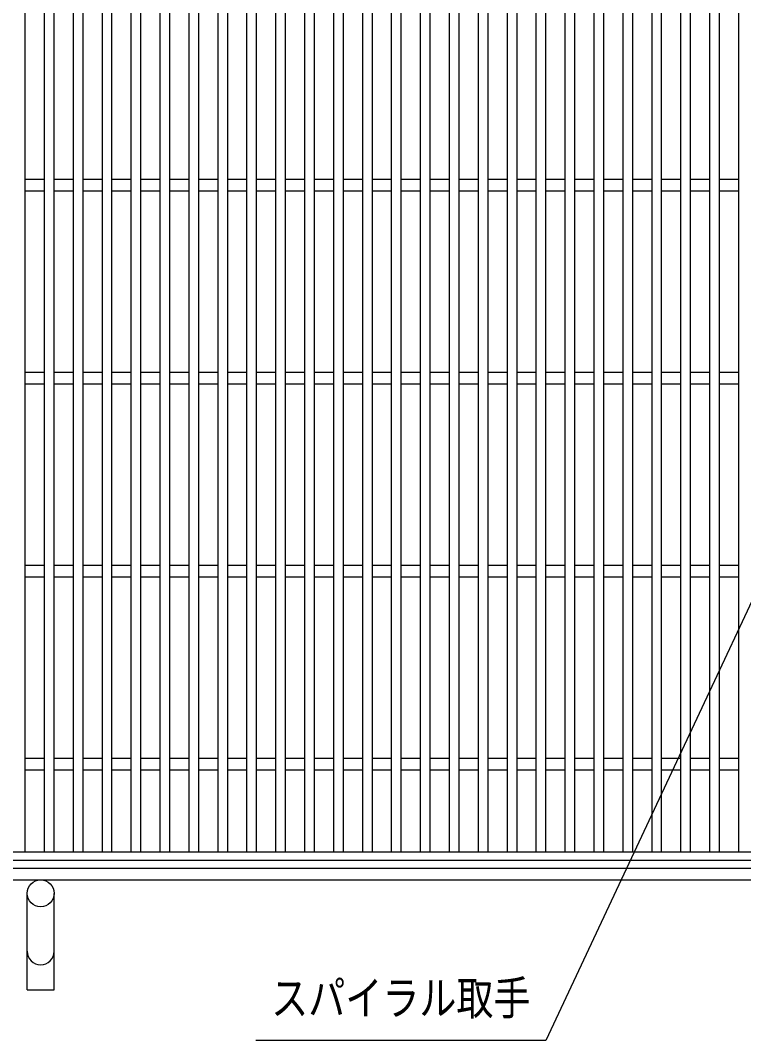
# Model space of a CAD drawing. Units: millimetres, scale not verified. Extents: x -1456 to 1389, y -1026 to 839.
# Drawn here: x -944 to -568, y -289 to 240 of the extents above; entities that cross this region are included whole.
import ezdxf
from ezdxf.enums import TextEntityAlignment as Align

# ---------------------------------------------------------------- set-up
doc = ezdxf.new("R2010")
doc.units = ezdxf.units.MM
doc.header["$LTSCALE"] = 8
for name, color, linetype, lineweight in [('16', 3, 'Continuous', 25), ('19', 6, 'Continuous', 25), ('22', 4, 'Continuous', 25)]:
    doc.layers.add(name, color=color, linetype=linetype, lineweight=lineweight)
doc.styles.add('ＭＳ ゴシック', font='')
doc.styles.get('ＭＳ ゴシック').set_extended_font_data('MS Gothic')

msp = doc.modelspace()

# ---------------------------------------------------------------- linework, layer by layer
at = {"layer": '16'}
for p, q in [((-941, -190.986), (-941, 500.014)), ((-931, -190.986), (-931, 500.014)), ((-926, -190.986), (-926, 500.014)), ((-916, -190.986), (-916, 500.014)), ((-911, -190.986), (-911, 500.014)), ((-901, -190.986), (-901, 500.014)), ((-896, -190.986), (-896, 500.014)), ((-886, -190.986), (-886, 500.014)), ((-881, -190.986), (-881, 500.014)), ((-871, -190.986), (-871, 500.014)), ((-866, -190.986), (-866, 500.014)), ((-856, -190.986), (-856, 500.014)), ((-851, -190.986), (-851, 500.014)), ((-841, -190.986), (-841, 500.014)), ((-836, -190.986), (-836, 500.014)), ((-826, -190.986), (-826, 500.014)), ((-821, -190.986), (-821, 500.014)), ((-811, -190.986), (-811, 500.014)), ((-806, -190.986), (-806, 500.014)), ((-796, -190.986), (-796, 500.014)), ((-791, -190.986), (-791, 500.014)), ((-781, -190.986), (-781, 500.014)), ((-776, -190.986), (-776, 500.014)), ((-766, -190.986), (-766, 500.014)), ((-761, -190.986), (-761, 500.014)), ((-751, -190.986), (-751, 500.014)), ((-746, -190.986), (-746, 500.014)), ((-736, -190.986), (-736, 500.014)), ((-731, -190.986), (-731, 500.014)), ((-721, -190.986), (-721, 500.014)), ((-716, -190.986), (-716, 500.014)), ((-706, -190.986), (-706, 500.014)), ((-701, -190.986), (-701, 500.014)), ((-691, -190.986), (-691, 500.014)), ((-686, -190.986), (-686, 500.014)), ((-676, -190.986), (-676, 500.014)), ((-671, -190.986), (-671, 500.014)), ((-661, -190.986), (-661, 500.014)), ((-656, -190.986), (-656, 500.014)), ((-646, -190.986), (-646, 500.014)), ((-641, -190.986), (-641, 500.014)), ((-631, -190.986), (-631, 500.014)), ((-626, -190.986), (-626, 500.014)), ((-616, -190.986), (-616, 500.014)), ((-611, -190.986), (-611, 500.014)), ((-601, -190.986), (-601, 500.014)), ((-596, -190.986), (-596, 500.014)), ((-586, -190.986), (-586, 500.014)), ((-581, -190.986), (-581, 500.014)), ((-571, -190.986), (-571, 500.014)), ((-941, 157.514), (-931, 157.514)), ((-926, 157.514), (-916, 157.514)), ((-911, 157.514), (-901, 157.514)), ((-896, 157.514), (-886, 157.514)), ((-881, 157.514), (-871, 157.514)), ((-866, 157.514), (-856, 157.514)), ((-851, 157.514), (-841, 157.514)), ((-836, 157.514), (-826, 157.514)), ((-821, 157.514), (-811, 157.514)), ((-806, 157.514), (-796, 157.514)), ((-791, 157.514), (-781, 157.514)), ((-776, 157.514), (-766, 157.514)), ((-761, 157.514), (-751, 157.514)), ((-746, 157.514), (-736, 157.514)), ((-731, 157.514), (-721, 157.514)), ((-716, 157.514), (-706, 157.514)), ((-701, 157.514), (-691, 157.514)), ((-686, 157.514), (-676, 157.514)), ((-671, 157.514), (-661, 157.514)), ((-656, 157.514), (-646, 157.514)), ((-641, 157.514), (-631, 157.514)), ((-626, 157.514), (-616, 157.514)), ((-611, 157.514), (-601, 157.514)), ((-596, 157.514), (-586, 157.514)), ((-581, 157.514), (-571, 157.514)), ((-941, 151.514), (-931, 151.514)), ((-926, 151.514), (-916, 151.514)), ((-911, 151.514), (-901, 151.514)), ((-896, 151.514), (-886, 151.514)), ((-881, 151.514), (-871, 151.514)), ((-866, 151.514), (-856, 151.514)), ((-851, 151.514), (-841, 151.514)), ((-836, 151.514), (-826, 151.514)), ((-821, 151.514), (-811, 151.514)), ((-806, 151.514), (-796, 151.514)), ((-791, 151.514), (-781, 151.514)), ((-776, 151.514), (-766, 151.514)), ((-761, 151.514), (-751, 151.514)), ((-746, 151.514), (-736, 151.514)), ((-731, 151.514), (-721, 151.514)), ((-716, 151.514), (-706, 151.514)), ((-701, 151.514), (-691, 151.514)), ((-686, 151.514), (-676, 151.514)), ((-671, 151.514), (-661, 151.514)), ((-656, 151.514), (-646, 151.514)), ((-641, 151.514), (-631, 151.514)), ((-626, 151.514), (-616, 151.514)), ((-611, 151.514), (-601, 151.514)), ((-596, 151.514), (-586, 151.514)), ((-581, 151.514), (-571, 151.514)), ((-941, 57.514), (-931, 57.514)), ((-926, 57.514), (-916, 57.514)), ((-911, 57.514), (-901, 57.514)), ((-896, 57.514), (-886, 57.514)), ((-881, 57.514), (-871, 57.514)), ((-866, 57.514), (-856, 57.514)), ((-851, 57.514), (-841, 57.514)), ((-836, 57.514), (-826, 57.514)), ((-821, 57.514), (-811, 57.514)), ((-806, 57.514), (-796, 57.514)), ((-791, 57.514), (-781, 57.514)), ((-776, 57.514), (-766, 57.514)), ((-761, 57.514), (-751, 57.514)), ((-746, 57.514), (-736, 57.514)), ((-731, 57.514), (-721, 57.514)), ((-716, 57.514), (-706, 57.514)), ((-701, 57.514), (-691, 57.514)), ((-686, 57.514), (-676, 57.514)), ((-671, 57.514), (-661, 57.514)), ((-656, 57.514), (-646, 57.514)), ((-641, 57.514), (-631, 57.514)), ((-626, 57.514), (-616, 57.514)), ((-611, 57.514), (-601, 57.514)), ((-596, 57.514), (-586, 57.514)), ((-581, 57.514), (-571, 57.514)), ((-941, 51.514), (-931, 51.514)), ((-926, 51.514), (-916, 51.514)), ((-911, 51.514), (-901, 51.514)), ((-896, 51.514), (-886, 51.514)), ((-881, 51.514), (-871, 51.514)), ((-866, 51.514), (-856, 51.514)), ((-851, 51.514), (-841, 51.514)), ((-836, 51.514), (-826, 51.514)), ((-821, 51.514), (-811, 51.514)), ((-806, 51.514), (-796, 51.514)), ((-791, 51.514), (-781, 51.514)), ((-776, 51.514), (-766, 51.514)), ((-761, 51.514), (-751, 51.514)), ((-746, 51.514), (-736, 51.514)), ((-731, 51.514), (-721, 51.514)), ((-716, 51.514), (-706, 51.514)), ((-701, 51.514), (-691, 51.514)), ((-686, 51.514), (-676, 51.514)), ((-671, 51.514), (-661, 51.514)), ((-656, 51.514), (-646, 51.514)), ((-641, 51.514), (-631, 51.514)), ((-626, 51.514), (-616, 51.514)), ((-611, 51.514), (-601, 51.514)), ((-596, 51.514), (-586, 51.514)), ((-581, 51.514), (-571, 51.514)), ((-941, -42.486), (-931, -42.486)), ((-926, -42.486), (-916, -42.486)), ((-911, -42.486), (-901, -42.486)), ((-896, -42.486), (-886, -42.486)), ((-881, -42.486), (-871, -42.486)), ((-866, -42.486), (-856, -42.486)), ((-851, -42.486), (-841, -42.486)), ((-836, -42.486), (-826, -42.486)), ((-821, -42.486), (-811, -42.486)), ((-806, -42.486), (-796, -42.486)), ((-791, -42.486), (-781, -42.486)), ((-776, -42.486), (-766, -42.486)), ((-761, -42.486), (-751, -42.486)), ((-746, -42.486), (-736, -42.486)), ((-731, -42.486), (-721, -42.486)), ((-716, -42.486), (-706, -42.486)), ((-701, -42.486), (-691, -42.486)), ((-686, -42.486), (-676, -42.486)), ((-671, -42.486), (-661, -42.486)), ((-656, -42.486), (-646, -42.486)), ((-641, -42.486), (-631, -42.486)), ((-626, -42.486), (-616, -42.486)), ((-611, -42.486), (-601, -42.486)), ((-596, -42.486), (-586, -42.486)), ((-581, -42.486), (-571, -42.486)), ((-941, -48.486), (-931, -48.486)), ((-926, -48.486), (-916, -48.486)), ((-911, -48.486), (-901, -48.486)), ((-896, -48.486), (-886, -48.486)), ((-881, -48.486), (-871, -48.486)), ((-866, -48.486), (-856, -48.486)), ((-851, -48.486), (-841, -48.486)), ((-836, -48.486), (-826, -48.486)), ((-821, -48.486), (-811, -48.486)), ((-806, -48.486), (-796, -48.486)), ((-791, -48.486), (-781, -48.486)), ((-776, -48.486), (-766, -48.486)), ((-761, -48.486), (-751, -48.486)), ((-746, -48.486), (-736, -48.486)), ((-731, -48.486), (-721, -48.486)), ((-716, -48.486), (-706, -48.486)), ((-701, -48.486), (-691, -48.486)), ((-686, -48.486), (-676, -48.486)), ((-671, -48.486), (-661, -48.486)), ((-656, -48.486), (-646, -48.486)), ((-641, -48.486), (-631, -48.486)), ((-626, -48.486), (-616, -48.486)), ((-611, -48.486), (-601, -48.486)), ((-596, -48.486), (-586, -48.486)), ((-581, -48.486), (-571, -48.486)), ((-941, -142.486), (-931, -142.486)), ((-926, -142.486), (-916, -142.486)), ((-911, -142.486), (-901, -142.486)), ((-896, -142.486), (-886, -142.486)), ((-881, -142.486), (-871, -142.486)), ((-866, -142.486), (-856, -142.486)), ((-851, -142.486), (-841, -142.486)), ((-836, -142.486), (-826, -142.486)), ((-821, -142.486), (-811, -142.486)), ((-806, -142.486), (-796, -142.486)), ((-791, -142.486), (-781, -142.486)), ((-776, -142.486), (-766, -142.486)), ((-761, -142.486), (-751, -142.486)), ((-746, -142.486), (-736, -142.486)), ((-731, -142.486), (-721, -142.486)), ((-716, -142.486), (-706, -142.486)), ((-701, -142.486), (-691, -142.486)), ((-686, -142.486), (-676, -142.486)), ((-671, -142.486), (-661, -142.486)), ((-656, -142.486), (-646, -142.486)), ((-641, -142.486), (-631, -142.486)), ((-626, -142.486), (-616, -142.486)), ((-611, -142.486), (-601, -142.486)), ((-596, -142.486), (-586, -142.486)), ((-581, -142.486), (-571, -142.486)), ((-941, -148.486), (-931, -148.486)), ((-926, -148.486), (-916, -148.486)), ((-911, -148.486), (-901, -148.486)), ((-896, -148.486), (-886, -148.486)), ((-881, -148.486), (-871, -148.486)), ((-866, -148.486), (-856, -148.486)), ((-851, -148.486), (-841, -148.486)), ((-836, -148.486), (-826, -148.486)), ((-821, -148.486), (-811, -148.486)), ((-806, -148.486), (-796, -148.486)), ((-791, -148.486), (-781, -148.486)), ((-776, -148.486), (-766, -148.486)), ((-761, -148.486), (-751, -148.486)), ((-746, -148.486), (-736, -148.486)), ((-731, -148.486), (-721, -148.486)), ((-716, -148.486), (-706, -148.486)), ((-701, -148.486), (-691, -148.486)), ((-686, -148.486), (-676, -148.486)), ((-671, -148.486), (-661, -148.486)), ((-656, -148.486), (-646, -148.486)), ((-641, -148.486), (-631, -148.486)), ((-626, -148.486), (-616, -148.486)), ((-611, -148.486), (-601, -148.486)), ((-596, -148.486), (-586, -148.486)), ((-581, -148.486), (-571, -148.486)), ((-1081, -190.986), (-386, -190.986)), ((-386, -195.486), (-1081, -195.486)), ((-946, -190.986), (-941, -190.986)), ((-931, -190.986), (-926, -190.986)), ((-916, -190.986), (-911, -190.986)), ((-901, -190.986), (-896, -190.986)), ((-886, -190.986), (-881, -190.986)), ((-871, -190.986), (-866, -190.986)), ((-856, -190.986), (-851, -190.986)), ((-841, -190.986), (-836, -190.986)), ((-826, -190.986), (-821, -190.986)), ((-811, -190.986), (-806, -190.986)), ((-796, -190.986), (-791, -190.986)), ((-781, -190.986), (-776, -190.986)), ((-766, -190.986), (-761, -190.986)), ((-751, -190.986), (-746, -190.986)), ((-736, -190.986), (-731, -190.986)), ((-721, -190.986), (-716, -190.986)), ((-706, -190.986), (-701, -190.986)), ((-691, -190.986), (-686, -190.986)), ((-676, -190.986), (-671, -190.986)), ((-661, -190.986), (-656, -190.986)), ((-646, -190.986), (-641, -190.986)), ((-631, -190.986), (-626, -190.986)), ((-616, -190.986), (-611, -190.986)), ((-601, -190.986), (-596, -190.986)), ((-586, -190.986), (-581, -190.986)), ((-571, -190.986), (-566, -190.986))]:
    msp.add_line(p, q, dxfattribs=at)
at = {"layer": '19'}
for p, q in [((-1095, -199.486), (-372, -199.486)), ((-1095, -205.486), (-372, -205.486)), ((-940, -262.486), (-940, -212.486)), ((-926, -262.486), (-926, -212.486)), ((-940, -262.486), (-926, -262.486))]:
    msp.add_line(p, q, dxfattribs=at)
msp.add_circle((-933, -212.486), 7, dxfattribs=at)
msp.add_arc((-933, -242.486), 7, 180, 0, dxfattribs=at)
at = {"layer": '22'}
msp.add_lwpolyline([(-478, 122.573), (-671.043, -288.764), (-821.443, -288.764)], dxfattribs=at)

# ---------------------------------------------------------------- texts
at = {"layer": '22', "style": 'ＭＳ ゴシック', "width": 0.8}
msp.add_text('スパイラル取手', height=17.6, dxfattribs=at).set_placement((-813.443, -280.764), align=Align.BOTTOM_LEFT)

doc.saveas('drawing.dxf')
